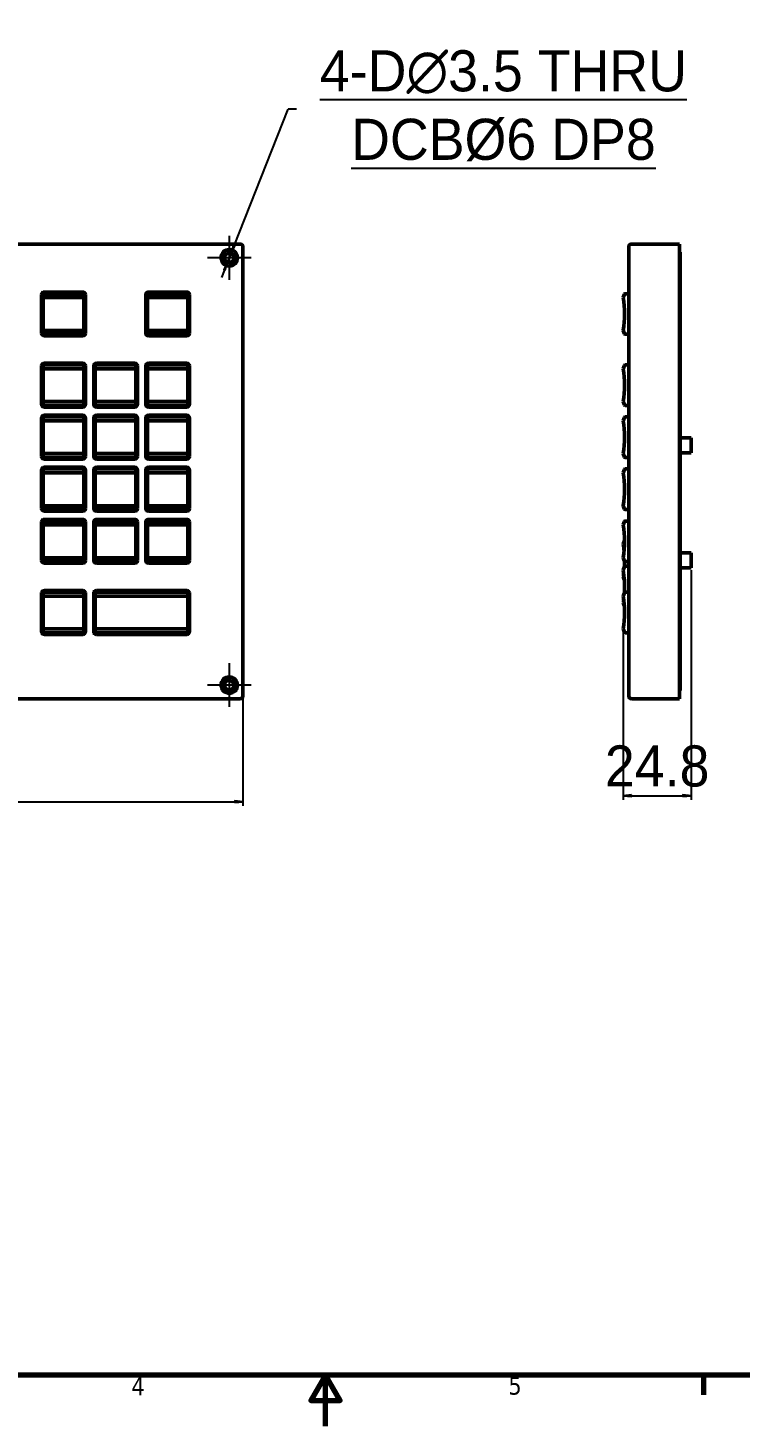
# Model space of a CAD drawing. Header units: millimetres. Extents: x 3103 to 5051, y 917 to 1856.
# Drawn here: x 3547 to 3807, y 1075 to 1585 of the extents above; entities that cross this region are included whole.
import ezdxf

# ---------------------------------------------------------------- set-up
doc = ezdxf.new("R2010")
doc.units = ezdxf.units.MM
doc.header["$LTSCALE"] = 1.8
for name, color, linetype, lineweight in [('경계(ISO)', 7, 'Continuous', 70), ('외형선(ISO)', 7, 'Continuous', 50), ('중심 표식(ISO)', 7, 'Continuous', 25), ('치수(ISO)', 7, 'Continuous', 25)]:
    doc.layers.add(name, color=color, linetype=linetype, lineweight=lineweight)
doc.styles.add('레이블 문자 (JIS)', font='')
doc.styles.add('주 텍스트 (ISO)', font='')
doc.styles.get('레이블 문자 (JIS)').set_extended_font_data('Gulim')
doc.styles.get('주 텍스트 (ISO)').set_extended_font_data('Tahoma')
doc.dimstyles.new('복사 대상기본값 (JIS)', dxfattribs={"dimscale": 1.5, "dimtxt": 3, "dimasz": 2, "dimexe": 1, "dimexo": 0.5, "dimgap": 0.8, "dimtad": 1, "dimdsep": 46, "dimtxsty": '레이블 문자 (JIS)', "dimblk": 'Filled-1', "dimcen": 0.09, "dimdle": 10, "dimclrd": 256, "dimclre": 256, "dimclrt": 256, "dimazin": 2, "dimtfac": 0.666667, "dimtmove": 0, "dimatfit": 3, "dimldrblk": 'OPEN', "dimfxl": 1, "dimtolj": 1, "dimtzin": 0, "dimlwd": -1, "dimlwe": -1, "dimarcsym": 0})

# ---------------------------------------------------------------- blocks, each defined once
blk = doc.blocks.new('Filled-1')
at = {"color": 0}
for p, q in [((0, 0), (-1, 0.1)), ((-1, 0.1), (-1, -0.1)), ((-1, 0), (0, 0)), ((-1, -0.1), (0, 0))]:
    blk.add_line(p, q, dxfattribs=at)
at = {"color": 0, "flags": 128}
blk.add_lwpolyline([(-1, -0.1), (0, 0), (-1, 0.1), (-1, -0.1)], dxfattribs=at)
at = {"color": 0}
blk.add_solid([(-1, -0.1), (0, 0), (-1, 0.1), (-1, -0.1)], dxfattribs=at)
blk = doc.blocks.new('*D733')
at = {"layer": 'Defpoints', "color": 0}
for p in [(3335.15, 1341.33), (3625.15, 1341.33), (3625.15, 1302.71)]:
    blk.add_point(p, dxfattribs=at)
at = {"layer": '치수(ISO)'}
for p, q in [((3335.15, 1340.58), (3335.15, 1301.21)), ((3625.15, 1340.58), (3625.15, 1301.21)), ((3338.15, 1302.71), (3622.15, 1302.71))]:
    blk.add_line(p, q, dxfattribs=at)
at = {"layer": '치수(ISO)', "linetype": 'ByBlock', "xscale": 3, "yscale": 3, "zscale": 3, "rotation": 180}
blk.add_blockref('Filled-1', (3335.15, 1302.71), dxfattribs=at)
at = {"layer": '치수(ISO)', "linetype": 'ByBlock', "xscale": 3, "yscale": 3, "zscale": 3}
blk.add_blockref('Filled-1', (3625.15, 1302.71), dxfattribs=at)
at = {"layer": '치수(ISO)', "insert": (3480.15, 1321.09), "char_height": 15, "attachment_point": 2, "style": '레이블 문자 (JIS)'}
blk.add_mtext('\\A1;290', dxfattribs=at)
blk = doc.blocks.new('_Open')
at = {"color": 0, "linetype": 'ByBlock', "lineweight": -2}
for p, q in [((-1, 0.17), (0, 0)), ((-1, -0.17), (0, 0)), ((0, 0), (-1, 0))]:
    blk.add_line(p, q, dxfattribs=at)
blk = doc.blocks.new('*D735')
at = {"layer": 'Defpoints', "color": 0}
for p in [(3788.8, 1388.08), (3764, 1365.83), (3788.8, 1304.9)]:
    blk.add_point(p, dxfattribs=at)
at = {"layer": '치수(ISO)'}
for p, q in [((3788.8, 1387.33), (3788.8, 1303.4)), ((3764, 1365.08), (3764, 1303.4)), ((3767, 1304.9), (3785.8, 1304.9))]:
    blk.add_line(p, q, dxfattribs=at)
at = {"layer": '치수(ISO)', "linetype": 'ByBlock', "xscale": 3, "yscale": 3, "zscale": 3, "rotation": 180}
blk.add_blockref('Filled-1', (3764, 1304.9), dxfattribs=at)
at = {"layer": '치수(ISO)', "linetype": 'ByBlock', "xscale": 3, "yscale": 3, "zscale": 3}
blk.add_blockref('Filled-1', (3788.8, 1304.9), dxfattribs=at)
at = {"layer": '치수(ISO)', "insert": (3776.4, 1323.3), "char_height": 15, "attachment_point": 2, "style": '레이블 문자 (JIS)'}
blk.add_mtext('\\A1;24.8', dxfattribs=at)
blk = doc.blocks.new('*D738')
at = {"layer": 'Defpoints', "color": 0}
for p in [(3620.8, 1502.95), (3619.51, 1499.7)]:
    blk.add_point(p, dxfattribs=at)
at = {"layer": '치수(ISO)'}
for p, q in [((3621.9, 1505.74), (3641.67, 1555.61)), ((3644.67, 1555.61), (3641.67, 1555.61)), ((3619.51, 1499.7), (3620.8, 1502.95)), ((3618.4, 1496.91), (3617.3, 1494.12))]:
    blk.add_line(p, q, dxfattribs=at)
at = {"layer": '치수(ISO)', "linetype": 'ByBlock', "xscale": 3, "yscale": 3, "zscale": 3}
for p, rotation in [((3620.8, 1502.95), 248.379756289649), ((3619.51, 1499.7), 68.37975628964905)]:
    blk.add_blockref('Filled-1', p, dxfattribs=dict(at, rotation=rotation))
at = {"layer": '치수(ISO)', "insert": (3720.26, 1577.09), "char_height": 15, "attachment_point": 2, "style": '레이블 문자 (JIS)'}
blk.add_mtext('\\A1;\\L\\fGulim|b0|i0;4-D∅3.5 THRU\\P\\fGulim|b0|i0;DCBØ6 DP8\\l', dxfattribs=at)
blk = doc.blocks.new('경계 Default Border')
at = {"layer": '경계(ISO)'}
blk.add_line((371.25, 10), (371.25, 6.1), dxfattribs=at)
at = {"layer": '경계(ISO)', "flags": 128}
for points in [[(10, 10), (10, 410), (584, 410), (584, 10), (10, 10)], [(297, 0), (297, 10), (294.11, 5), (299.89, 5), (297, 10)]]:
    blk.add_lwpolyline(points, dxfattribs=at)
at = {"layer": '경계(ISO)', "char_height": 3.5, "attachment_point": 7, "style": '주 텍스트 (ISO)'}
for s, insert in [('4', (258.85, 6.03)), ('5', (332.9, 6.1))]:
    blk.add_mtext(s, dxfattribs=dict(at, insert=insert))

msp = doc.modelspace()

# ---------------------------------------------------------------- linework, layer by layer
at = {"layer": '외형선(ISO)'}
for p, q in [((3624.154, 1506.328), (3336.154, 1506.328)), ((3784.501, 1506.328), (3767.001, 1506.328)), ((3784.501, 1506.328), (3784.501, 1505.328)), ((3625.154, 1341.328), (3625.154, 1505.328)), ((3766.001, 1505.328), (3766.001, 1341.328)), ((3784.501, 1341.328), (3784.501, 1505.328)), ((3784.501, 1503.328), (3784.801, 1503.328)), ((3784.801, 1503.328), (3784.801, 1496.204)), ((3784.801, 1496.204), (3784.501, 1496.204)), ((3784.801, 1496.204), (3784.801, 1490.069)), ((3551.654, 1473.828), (3551.654, 1487.828)), ((3552.054, 1473.478), (3552.054, 1488.178)), ((3552.054, 1487.599), (3552.254, 1487.799)), ((3552.254, 1487.978), (3552.254, 1486.805)), ((3552.254, 1486.805), (3552.254, 1474.851)), ((3552.304, 1488.428), (3567.004, 1488.428)), ((3566.804, 1488.228), (3552.504, 1488.228)), ((3552.504, 1486.828), (3566.804, 1486.828)), ((3552.654, 1488.828), (3566.654, 1488.828)), ((3552.683, 1488.228), (3552.883, 1488.428)), ((3566.426, 1488.428), (3566.626, 1488.228)), ((3567.054, 1486.805), (3567.054, 1487.978)), ((3567.054, 1487.799), (3567.254, 1487.599)), ((3567.054, 1474.851), (3567.054, 1486.805)), ((3567.254, 1488.178), (3567.254, 1473.478)), ((3567.654, 1487.828), (3567.654, 1473.828)), ((3589.654, 1473.828), (3589.654, 1487.828)), ((3590.054, 1473.478), (3590.054, 1488.178)), ((3590.054, 1487.599), (3590.254, 1487.799)), ((3590.254, 1487.978), (3590.254, 1486.805)), ((3590.254, 1486.805), (3590.254, 1474.851)), ((3590.304, 1488.428), (3605.004, 1488.428)), ((3604.804, 1488.228), (3590.504, 1488.228)), ((3590.504, 1486.828), (3604.804, 1486.828)), ((3590.654, 1488.828), (3604.654, 1488.828)), ((3590.683, 1488.228), (3590.883, 1488.428)), ((3604.426, 1488.428), (3604.626, 1488.228)), ((3605.054, 1486.805), (3605.054, 1487.978)), ((3605.054, 1487.799), (3605.254, 1487.599)), ((3605.054, 1474.851), (3605.054, 1486.805)), ((3605.254, 1488.178), (3605.254, 1473.478)), ((3605.654, 1487.828), (3605.654, 1473.828)), ((3764.441, 1488.062), (3764.001, 1486.828)), ((3766.001, 1488.228), (3764.677, 1488.228)), ((3784.801, 1490.069), (3784.501, 1490.069)), ((3784.801, 1490.069), (3784.801, 1482.586)), ((3784.501, 1482.586), (3784.801, 1482.586)), ((3784.801, 1482.586), (3784.801, 1364.069)), ((3552.254, 1473.856), (3552.054, 1474.056)), ((3552.254, 1474.851), (3552.254, 1473.678)), ((3567.004, 1473.228), (3552.304, 1473.228)), ((3566.804, 1474.828), (3552.504, 1474.828)), ((3552.504, 1473.428), (3566.804, 1473.428)), ((3566.654, 1472.828), (3552.654, 1472.828)), ((3552.883, 1473.228), (3552.683, 1473.428)), ((3566.626, 1473.428), (3566.426, 1473.228)), ((3567.054, 1473.678), (3567.054, 1474.851)), ((3567.254, 1474.056), (3567.054, 1473.856)), ((3590.254, 1473.856), (3590.054, 1474.056)), ((3590.254, 1474.851), (3590.254, 1473.678)), ((3605.004, 1473.228), (3590.304, 1473.228)), ((3604.804, 1474.828), (3590.504, 1474.828)), ((3590.504, 1473.428), (3604.804, 1473.428)), ((3604.654, 1472.828), (3590.654, 1472.828)), ((3590.883, 1473.228), (3590.683, 1473.428)), ((3604.626, 1473.428), (3604.426, 1473.228)), ((3605.054, 1473.678), (3605.054, 1474.851)), ((3605.254, 1474.056), (3605.054, 1473.856)), ((3764.001, 1474.828), (3764.441, 1473.594)), ((3764.677, 1473.428), (3766.001, 1473.428)), ((3551.654, 1447.828), (3551.654, 1461.828)), ((3552.054, 1447.478), (3552.054, 1462.178)), ((3552.054, 1461.599), (3552.254, 1461.799)), ((3552.254, 1461.978), (3552.254, 1460.805)), ((3552.254, 1460.805), (3552.254, 1448.851)), ((3552.304, 1462.428), (3567.004, 1462.428)), ((3566.804, 1462.228), (3552.504, 1462.228)), ((3552.504, 1460.828), (3566.804, 1460.828)), ((3552.654, 1462.828), (3566.654, 1462.828)), ((3552.683, 1462.228), (3552.883, 1462.428)), ((3566.426, 1462.428), (3566.626, 1462.228)), ((3567.054, 1460.805), (3567.054, 1461.978)), ((3567.054, 1461.799), (3567.254, 1461.599)), ((3567.054, 1448.851), (3567.054, 1460.805)), ((3567.254, 1462.178), (3567.254, 1447.478)), ((3567.654, 1461.828), (3567.654, 1447.828)), ((3570.654, 1447.828), (3570.654, 1461.828)), ((3571.054, 1447.478), (3571.054, 1462.178)), ((3571.054, 1461.599), (3571.254, 1461.799)), ((3571.254, 1461.978), (3571.254, 1460.805)), ((3571.254, 1460.805), (3571.254, 1448.851)), ((3571.304, 1462.428), (3586.004, 1462.428)), ((3585.804, 1462.228), (3571.504, 1462.228)), ((3571.504, 1460.828), (3585.804, 1460.828)), ((3571.654, 1462.828), (3585.654, 1462.828)), ((3571.683, 1462.228), (3571.883, 1462.428)), ((3585.426, 1462.428), (3585.626, 1462.228)), ((3586.054, 1460.805), (3586.054, 1461.978)), ((3586.054, 1461.799), (3586.254, 1461.599)), ((3586.054, 1448.851), (3586.054, 1460.805)), ((3586.254, 1462.178), (3586.254, 1447.478)), ((3586.654, 1461.828), (3586.654, 1447.828)), ((3589.654, 1447.828), (3589.654, 1461.828)), ((3590.054, 1447.478), (3590.054, 1462.178)), ((3590.054, 1461.599), (3590.254, 1461.799)), ((3590.254, 1461.978), (3590.254, 1460.805)), ((3590.254, 1460.805), (3590.254, 1448.851)), ((3590.304, 1462.428), (3605.004, 1462.428)), ((3604.804, 1462.228), (3590.504, 1462.228)), ((3590.504, 1460.828), (3604.804, 1460.828)), ((3590.654, 1462.828), (3604.654, 1462.828)), ((3590.683, 1462.228), (3590.883, 1462.428)), ((3604.426, 1462.428), (3604.626, 1462.228)), ((3605.054, 1460.805), (3605.054, 1461.978)), ((3605.054, 1461.799), (3605.254, 1461.599)), ((3605.054, 1448.851), (3605.054, 1460.805)), ((3605.254, 1462.178), (3605.254, 1447.478)), ((3605.654, 1461.828), (3605.654, 1447.828)), ((3764.441, 1462.062), (3764.001, 1460.828)), ((3766.001, 1462.228), (3764.677, 1462.228)), ((3552.254, 1447.856), (3552.054, 1448.056)), ((3552.254, 1448.851), (3552.254, 1447.678)), ((3567.004, 1447.228), (3552.304, 1447.228)), ((3566.804, 1448.828), (3552.504, 1448.828)), ((3552.504, 1447.428), (3566.804, 1447.428)), ((3566.654, 1446.828), (3552.654, 1446.828)), ((3552.883, 1447.228), (3552.683, 1447.428)), ((3566.626, 1447.428), (3566.426, 1447.228)), ((3567.054, 1447.678), (3567.054, 1448.851)), ((3567.254, 1448.056), (3567.054, 1447.856)), ((3571.254, 1447.856), (3571.054, 1448.056)), ((3571.254, 1448.851), (3571.254, 1447.678)), ((3586.004, 1447.228), (3571.304, 1447.228)), ((3585.804, 1448.828), (3571.504, 1448.828)), ((3571.504, 1447.428), (3585.804, 1447.428)), ((3585.654, 1446.828), (3571.654, 1446.828)), ((3571.883, 1447.228), (3571.683, 1447.428)), ((3585.626, 1447.428), (3585.426, 1447.228)), ((3586.054, 1447.678), (3586.054, 1448.851)), ((3586.254, 1448.056), (3586.054, 1447.856)), ((3590.254, 1447.856), (3590.054, 1448.056)), ((3590.254, 1448.851), (3590.254, 1447.678)), ((3605.004, 1447.228), (3590.304, 1447.228)), ((3604.804, 1448.828), (3590.504, 1448.828)), ((3590.504, 1447.428), (3604.804, 1447.428)), ((3604.654, 1446.828), (3590.654, 1446.828)), ((3590.883, 1447.228), (3590.683, 1447.428)), ((3604.626, 1447.428), (3604.426, 1447.228)), ((3605.054, 1447.678), (3605.054, 1448.851)), ((3605.254, 1448.056), (3605.054, 1447.856)), ((3764.001, 1448.828), (3764.441, 1447.594)), ((3764.677, 1447.428), (3766.001, 1447.428)), ((3551.654, 1428.828), (3551.654, 1442.828)), ((3552.054, 1428.478), (3552.054, 1443.178)), ((3552.054, 1442.599), (3552.254, 1442.799)), ((3552.254, 1442.978), (3552.254, 1441.805)), ((3552.254, 1441.805), (3552.254, 1429.851)), ((3552.304, 1443.428), (3567.004, 1443.428)), ((3566.804, 1443.228), (3552.504, 1443.228)), ((3552.504, 1441.828), (3566.804, 1441.828)), ((3552.654, 1443.828), (3566.654, 1443.828)), ((3552.683, 1443.228), (3552.883, 1443.428)), ((3566.426, 1443.428), (3566.626, 1443.228)), ((3567.054, 1441.805), (3567.054, 1442.978)), ((3567.054, 1442.799), (3567.254, 1442.599)), ((3567.054, 1429.851), (3567.054, 1441.805)), ((3567.254, 1443.178), (3567.254, 1428.478)), ((3567.654, 1442.828), (3567.654, 1428.828)), ((3570.654, 1428.828), (3570.654, 1442.828)), ((3571.054, 1428.478), (3571.054, 1443.178)), ((3571.054, 1442.599), (3571.254, 1442.799)), ((3571.254, 1442.978), (3571.254, 1441.805)), ((3571.254, 1441.805), (3571.254, 1429.851)), ((3571.304, 1443.428), (3586.004, 1443.428)), ((3585.804, 1443.228), (3571.504, 1443.228)), ((3571.504, 1441.828), (3585.804, 1441.828)), ((3571.654, 1443.828), (3585.654, 1443.828)), ((3571.683, 1443.228), (3571.883, 1443.428)), ((3585.426, 1443.428), (3585.626, 1443.228)), ((3586.054, 1441.805), (3586.054, 1442.978)), ((3586.054, 1442.799), (3586.254, 1442.599)), ((3586.054, 1429.851), (3586.054, 1441.805)), ((3586.254, 1443.178), (3586.254, 1428.478)), ((3586.654, 1442.828), (3586.654, 1428.828)), ((3589.654, 1428.828), (3589.654, 1442.828)), ((3590.054, 1428.478), (3590.054, 1443.178)), ((3590.054, 1442.599), (3590.254, 1442.799)), ((3590.254, 1442.978), (3590.254, 1441.805)), ((3590.254, 1441.805), (3590.254, 1429.851)), ((3590.304, 1443.428), (3605.004, 1443.428)), ((3604.804, 1443.228), (3590.504, 1443.228)), ((3590.504, 1441.828), (3604.804, 1441.828)), ((3590.654, 1443.828), (3604.654, 1443.828)), ((3590.683, 1443.228), (3590.883, 1443.428)), ((3604.426, 1443.428), (3604.626, 1443.228)), ((3605.054, 1441.805), (3605.054, 1442.978)), ((3605.054, 1442.799), (3605.254, 1442.599)), ((3605.054, 1429.851), (3605.054, 1441.805)), ((3605.254, 1443.178), (3605.254, 1428.478)), ((3605.654, 1442.828), (3605.654, 1428.828)), ((3764.441, 1443.062), (3764.001, 1441.828)), ((3766.001, 1443.228), (3764.677, 1443.228)), ((3784.801, 1435.578), (3788.801, 1435.578)), ((3788.801, 1435.578), (3788.801, 1430.078)), ((3552.254, 1429.851), (3552.254, 1428.678)), ((3566.804, 1429.828), (3552.504, 1429.828)), ((3567.054, 1428.678), (3567.054, 1429.851)), ((3571.254, 1429.851), (3571.254, 1428.678)), ((3585.804, 1429.828), (3571.504, 1429.828)), ((3586.054, 1428.678), (3586.054, 1429.851)), ((3590.254, 1429.851), (3590.254, 1428.678)), ((3604.804, 1429.828), (3590.504, 1429.828)), ((3605.054, 1428.678), (3605.054, 1429.851)), ((3764.001, 1429.828), (3764.441, 1428.594)), ((3784.801, 1430.078), (3788.801, 1430.078)), ((3552.254, 1428.856), (3552.054, 1429.056)), ((3552.054, 1409.478), (3552.054, 1424.178)), ((3567.004, 1428.228), (3552.304, 1428.228)), ((3552.304, 1424.428), (3567.004, 1424.428)), ((3552.504, 1428.428), (3566.804, 1428.428)), ((3566.804, 1424.228), (3552.504, 1424.228)), ((3566.654, 1427.828), (3552.654, 1427.828)), ((3552.654, 1424.828), (3566.654, 1424.828)), ((3552.883, 1428.228), (3552.683, 1428.428)), ((3552.683, 1424.228), (3552.883, 1424.428)), ((3566.626, 1428.428), (3566.426, 1428.228)), ((3566.426, 1424.428), (3566.626, 1424.228)), ((3567.254, 1429.056), (3567.054, 1428.856)), ((3567.254, 1424.178), (3567.254, 1409.478)), ((3571.254, 1428.856), (3571.054, 1429.056)), ((3571.054, 1409.478), (3571.054, 1424.178)), ((3586.004, 1428.228), (3571.304, 1428.228)), ((3571.304, 1424.428), (3586.004, 1424.428)), ((3571.504, 1428.428), (3585.804, 1428.428)), ((3585.804, 1424.228), (3571.504, 1424.228)), ((3585.654, 1427.828), (3571.654, 1427.828)), ((3571.654, 1424.828), (3585.654, 1424.828)), ((3571.883, 1428.228), (3571.683, 1428.428)), ((3571.683, 1424.228), (3571.883, 1424.428)), ((3585.626, 1428.428), (3585.426, 1428.228)), ((3585.426, 1424.428), (3585.626, 1424.228)), ((3586.254, 1429.056), (3586.054, 1428.856)), ((3586.254, 1424.178), (3586.254, 1409.478)), ((3590.254, 1428.856), (3590.054, 1429.056)), ((3590.054, 1409.478), (3590.054, 1424.178)), ((3605.004, 1428.228), (3590.304, 1428.228)), ((3590.304, 1424.428), (3605.004, 1424.428)), ((3590.504, 1428.428), (3604.804, 1428.428)), ((3604.804, 1424.228), (3590.504, 1424.228)), ((3604.654, 1427.828), (3590.654, 1427.828)), ((3590.654, 1424.828), (3604.654, 1424.828)), ((3590.883, 1428.228), (3590.683, 1428.428)), ((3590.683, 1424.228), (3590.883, 1424.428)), ((3604.626, 1428.428), (3604.426, 1428.228)), ((3604.426, 1424.428), (3604.626, 1424.228)), ((3605.254, 1429.056), (3605.054, 1428.856)), ((3605.254, 1424.178), (3605.254, 1409.478)), ((3764.677, 1428.428), (3766.001, 1428.428)), ((3766.001, 1424.228), (3764.677, 1424.228)), ((3551.654, 1409.828), (3551.654, 1423.828)), ((3552.054, 1423.599), (3552.254, 1423.799)), ((3552.254, 1423.978), (3552.254, 1422.805)), ((3552.254, 1422.805), (3552.254, 1410.851)), ((3552.504, 1422.828), (3566.804, 1422.828)), ((3567.054, 1422.805), (3567.054, 1423.978)), ((3567.054, 1423.799), (3567.254, 1423.599)), ((3567.054, 1410.851), (3567.054, 1422.805)), ((3567.654, 1423.828), (3567.654, 1409.828)), ((3570.654, 1409.828), (3570.654, 1423.828)), ((3571.054, 1423.599), (3571.254, 1423.799)), ((3571.254, 1423.978), (3571.254, 1422.805)), ((3571.254, 1422.805), (3571.254, 1410.851)), ((3571.504, 1422.828), (3585.804, 1422.828)), ((3586.054, 1422.805), (3586.054, 1423.978)), ((3586.054, 1423.799), (3586.254, 1423.599)), ((3586.054, 1410.851), (3586.054, 1422.805)), ((3586.654, 1423.828), (3586.654, 1409.828)), ((3589.654, 1409.828), (3589.654, 1423.828)), ((3590.054, 1423.599), (3590.254, 1423.799)), ((3590.254, 1423.978), (3590.254, 1422.805)), ((3590.254, 1422.805), (3590.254, 1410.851)), ((3590.504, 1422.828), (3604.804, 1422.828)), ((3605.054, 1422.805), (3605.054, 1423.978)), ((3605.054, 1423.799), (3605.254, 1423.599)), ((3605.054, 1410.851), (3605.054, 1422.805)), ((3605.654, 1423.828), (3605.654, 1409.828)), ((3764.441, 1424.062), (3764.001, 1422.828)), ((3552.254, 1409.856), (3552.054, 1410.056)), ((3552.254, 1410.851), (3552.254, 1409.678)), ((3567.004, 1409.228), (3552.304, 1409.228)), ((3566.804, 1410.828), (3552.504, 1410.828)), ((3552.504, 1409.428), (3566.804, 1409.428)), ((3566.654, 1408.828), (3552.654, 1408.828)), ((3552.883, 1409.228), (3552.683, 1409.428)), ((3566.626, 1409.428), (3566.426, 1409.228)), ((3567.054, 1409.678), (3567.054, 1410.851)), ((3567.254, 1410.056), (3567.054, 1409.856)), ((3571.254, 1409.856), (3571.054, 1410.056)), ((3571.254, 1410.851), (3571.254, 1409.678)), ((3586.004, 1409.228), (3571.304, 1409.228)), ((3585.804, 1410.828), (3571.504, 1410.828)), ((3571.504, 1409.428), (3585.804, 1409.428)), ((3585.654, 1408.828), (3571.654, 1408.828)), ((3571.883, 1409.228), (3571.683, 1409.428)), ((3585.626, 1409.428), (3585.426, 1409.228)), ((3586.054, 1409.678), (3586.054, 1410.851)), ((3586.254, 1410.056), (3586.054, 1409.856)), ((3590.254, 1409.856), (3590.054, 1410.056)), ((3590.254, 1410.851), (3590.254, 1409.678)), ((3605.004, 1409.228), (3590.304, 1409.228)), ((3604.804, 1410.828), (3590.504, 1410.828)), ((3590.504, 1409.428), (3604.804, 1409.428)), ((3604.654, 1408.828), (3590.654, 1408.828)), ((3590.883, 1409.228), (3590.683, 1409.428)), ((3604.626, 1409.428), (3604.426, 1409.228)), ((3605.054, 1409.678), (3605.054, 1410.851)), ((3605.254, 1410.056), (3605.054, 1409.856)), ((3764.001, 1410.828), (3764.441, 1409.594)), ((3764.677, 1409.428), (3766.001, 1409.428)), ((3551.654, 1390.828), (3551.654, 1404.828)), ((3552.054, 1390.478), (3552.054, 1405.178)), ((3552.054, 1404.599), (3552.254, 1404.799)), ((3552.254, 1404.978), (3552.254, 1403.805)), ((3552.254, 1403.805), (3552.254, 1391.851)), ((3552.304, 1405.428), (3567.004, 1405.428)), ((3566.804, 1405.228), (3552.504, 1405.228)), ((3552.504, 1403.828), (3566.804, 1403.828)), ((3552.654, 1405.828), (3566.654, 1405.828)), ((3552.683, 1405.228), (3552.883, 1405.428)), ((3566.426, 1405.428), (3566.626, 1405.228)), ((3567.054, 1403.805), (3567.054, 1404.978)), ((3567.054, 1404.799), (3567.254, 1404.599)), ((3567.054, 1391.851), (3567.054, 1403.805)), ((3567.254, 1405.178), (3567.254, 1390.478)), ((3567.654, 1404.828), (3567.654, 1390.828)), ((3570.654, 1390.828), (3570.654, 1404.828)), ((3571.054, 1390.478), (3571.054, 1405.178)), ((3571.054, 1404.599), (3571.254, 1404.799)), ((3571.254, 1404.978), (3571.254, 1403.805)), ((3571.254, 1403.805), (3571.254, 1391.851)), ((3571.304, 1405.428), (3586.004, 1405.428)), ((3585.804, 1405.228), (3571.504, 1405.228)), ((3571.504, 1403.828), (3585.804, 1403.828)), ((3571.654, 1405.828), (3585.654, 1405.828)), ((3571.683, 1405.228), (3571.883, 1405.428)), ((3585.426, 1405.428), (3585.626, 1405.228)), ((3586.054, 1403.805), (3586.054, 1404.978)), ((3586.054, 1404.799), (3586.254, 1404.599)), ((3586.054, 1391.851), (3586.054, 1403.805)), ((3586.254, 1405.178), (3586.254, 1390.478)), ((3586.654, 1404.828), (3586.654, 1390.828)), ((3589.654, 1390.828), (3589.654, 1404.828)), ((3590.054, 1390.478), (3590.054, 1405.178)), ((3590.054, 1404.599), (3590.254, 1404.799)), ((3590.254, 1404.978), (3590.254, 1403.805)), ((3590.254, 1403.805), (3590.254, 1391.851)), ((3590.304, 1405.428), (3605.004, 1405.428)), ((3604.804, 1405.228), (3590.504, 1405.228)), ((3590.504, 1403.828), (3604.804, 1403.828)), ((3590.654, 1405.828), (3604.654, 1405.828)), ((3590.683, 1405.228), (3590.883, 1405.428)), ((3604.426, 1405.428), (3604.626, 1405.228)), ((3605.054, 1403.805), (3605.054, 1404.978)), ((3605.054, 1404.799), (3605.254, 1404.599)), ((3605.054, 1391.851), (3605.054, 1403.805)), ((3605.254, 1405.178), (3605.254, 1390.478)), ((3605.654, 1404.828), (3605.654, 1390.828)), ((3764.441, 1405.062), (3764.001, 1403.828)), ((3766.001, 1405.228), (3764.677, 1405.228)), ((3764.441, 1398.062), (3764.001, 1396.828)), ((3784.801, 1393.578), (3788.801, 1393.578)), ((3788.801, 1393.578), (3788.801, 1388.078)), ((3552.254, 1390.856), (3552.054, 1391.056)), ((3552.254, 1391.851), (3552.254, 1390.678)), ((3567.004, 1390.228), (3552.304, 1390.228)), ((3566.804, 1391.828), (3552.504, 1391.828)), ((3552.504, 1390.428), (3566.804, 1390.428)), ((3566.654, 1389.828), (3552.654, 1389.828)), ((3552.883, 1390.228), (3552.683, 1390.428)), ((3566.626, 1390.428), (3566.426, 1390.228)), ((3567.054, 1390.678), (3567.054, 1391.851)), ((3567.254, 1391.056), (3567.054, 1390.856)), ((3571.254, 1390.856), (3571.054, 1391.056)), ((3571.254, 1391.851), (3571.254, 1390.678)), ((3586.004, 1390.228), (3571.304, 1390.228)), ((3585.804, 1391.828), (3571.504, 1391.828)), ((3571.504, 1390.428), (3585.804, 1390.428)), ((3585.654, 1389.828), (3571.654, 1389.828)), ((3571.883, 1390.228), (3571.683, 1390.428)), ((3585.626, 1390.428), (3585.426, 1390.228)), ((3586.054, 1390.678), (3586.054, 1391.851)), ((3586.254, 1391.056), (3586.054, 1390.856)), ((3590.254, 1390.856), (3590.054, 1391.056)), ((3590.254, 1391.851), (3590.254, 1390.678)), ((3605.004, 1390.228), (3590.304, 1390.228)), ((3604.804, 1391.828), (3590.504, 1391.828)), ((3590.504, 1390.428), (3604.804, 1390.428)), ((3604.654, 1389.828), (3590.654, 1389.828)), ((3590.883, 1390.228), (3590.683, 1390.428)), ((3604.626, 1390.428), (3604.426, 1390.228)), ((3605.054, 1390.678), (3605.054, 1391.851)), ((3605.254, 1391.056), (3605.054, 1390.856)), ((3764.001, 1391.828), (3764.441, 1390.594)), ((3764.441, 1388.562), (3764.001, 1387.328)), ((3764.677, 1390.428), (3766.001, 1390.428)), ((3766.001, 1388.728), (3764.677, 1388.728)), ((3764.001, 1384.828), (3764.427, 1383.633)), ((3784.801, 1388.078), (3788.801, 1388.078)), ((3551.654, 1364.828), (3551.654, 1378.828)), ((3552.054, 1364.478), (3552.054, 1379.178)), ((3552.054, 1378.599), (3552.254, 1378.799)), ((3552.254, 1378.978), (3552.254, 1377.805)), ((3552.304, 1379.428), (3567.004, 1379.428)), ((3566.804, 1379.228), (3552.504, 1379.228)), ((3552.654, 1379.828), (3566.654, 1379.828)), ((3552.683, 1379.228), (3552.883, 1379.428)), ((3566.426, 1379.428), (3566.626, 1379.228)), ((3567.054, 1377.805), (3567.054, 1378.978)), ((3567.054, 1378.799), (3567.254, 1378.599)), ((3567.254, 1379.178), (3567.254, 1364.478)), ((3567.654, 1378.828), (3567.654, 1364.828)), ((3570.654, 1364.828), (3570.654, 1378.828)), ((3571.054, 1364.478), (3571.054, 1379.178)), ((3571.054, 1378.599), (3571.254, 1378.799)), ((3571.254, 1378.978), (3571.254, 1377.805)), ((3571.304, 1379.428), (3605.004, 1379.428)), ((3604.804, 1379.228), (3571.504, 1379.228)), ((3571.654, 1379.828), (3604.654, 1379.828)), ((3571.683, 1379.228), (3571.883, 1379.428)), ((3604.426, 1379.428), (3604.626, 1379.228)), ((3605.054, 1377.805), (3605.054, 1378.978)), ((3605.054, 1378.799), (3605.254, 1378.599)), ((3605.254, 1379.178), (3605.254, 1364.478)), ((3605.654, 1378.828), (3605.654, 1364.828)), ((3764.441, 1379.062), (3764.001, 1377.828)), ((3766.001, 1379.228), (3764.677, 1379.228)), ((3552.254, 1377.805), (3552.254, 1365.851)), ((3552.504, 1377.828), (3566.804, 1377.828)), ((3567.054, 1365.851), (3567.054, 1377.805)), ((3571.254, 1377.805), (3571.254, 1365.851)), ((3571.504, 1377.828), (3604.804, 1377.828)), ((3605.054, 1365.851), (3605.054, 1377.805)), ((3764.001, 1375.328), (3764.427, 1374.133)), ((3552.254, 1364.856), (3552.054, 1365.056)), ((3552.254, 1365.851), (3552.254, 1364.678)), ((3567.004, 1364.228), (3552.304, 1364.228)), ((3566.804, 1365.828), (3552.504, 1365.828)), ((3552.504, 1364.428), (3566.804, 1364.428)), ((3566.654, 1363.828), (3552.654, 1363.828)), ((3552.883, 1364.228), (3552.683, 1364.428)), ((3566.626, 1364.428), (3566.426, 1364.228)), ((3567.054, 1364.678), (3567.054, 1365.851)), ((3567.254, 1365.056), (3567.054, 1364.856)), ((3571.254, 1364.856), (3571.054, 1365.056)), ((3571.254, 1365.851), (3571.254, 1364.678)), ((3605.004, 1364.228), (3571.304, 1364.228)), ((3604.804, 1365.828), (3571.504, 1365.828)), ((3571.504, 1364.428), (3604.804, 1364.428)), ((3604.654, 1363.828), (3571.654, 1363.828)), ((3571.883, 1364.228), (3571.683, 1364.428)), ((3604.626, 1364.428), (3604.426, 1364.228)), ((3605.054, 1364.678), (3605.054, 1365.851)), ((3605.254, 1365.056), (3605.054, 1364.856)), ((3764.001, 1365.828), (3764.441, 1364.594)), ((3764.677, 1364.428), (3766.001, 1364.428)), ((3784.801, 1364.069), (3784.501, 1364.069)), ((3784.801, 1364.069), (3784.801, 1356.586)), ((3784.501, 1356.586), (3784.801, 1356.586)), ((3784.801, 1356.586), (3784.801, 1350.451)), ((3784.501, 1350.451), (3784.801, 1350.451)), ((3784.801, 1350.451), (3784.801, 1343.328)), ((3784.801, 1343.328), (3784.501, 1343.328)), ((3336.154, 1340.328), (3624.154, 1340.328)), ((3767.001, 1340.328), (3784.501, 1340.328)), ((3784.501, 1341.328), (3784.501, 1340.328))]:
    msp.add_line(p, q, dxfattribs=at)
for centre, radius in [((3620.154, 1501.328), 3), ((3620.154, 1501.328), 1.75), ((3620.154, 1345.328), 3), ((3620.154, 1345.328), 1.75)]:
    msp.add_circle(centre, radius, dxfattribs=at)
for centre, radius, start, end in [((3624.154, 1505.328), 1, 0, 90), ((3767.001, 1505.328), 1, 90, 180), ((3552.654, 1487.828), 1, 90, 180), ((3552.304, 1488.178), 0.25, 90, 180), ((3552.504, 1487.978), 0.25, 90, 180), ((3566.654, 1487.828), 1, 0, 90), ((3566.804, 1487.978), 0.25, 0, 90), ((3567.004, 1488.178), 0.25, 0, 90), ((3590.654, 1487.828), 1, 90, 180), ((3590.304, 1488.178), 0.25, 90, 180), ((3590.504, 1487.978), 0.25, 90, 180), ((3604.654, 1487.828), 1, 0, 90), ((3604.804, 1487.978), 0.25, 0, 90), ((3605.004, 1488.178), 0.25, 0, 90), ((3728.251, 1480.828), 36.25, 350.47272, 9.52728), ((3764.677, 1487.978), 0.25, 90, 160.34618), ((3552.654, 1473.828), 1, 180, 270), ((3552.304, 1473.478), 0.25, 180, 270), ((3552.504, 1473.678), 0.25, 180, 270), ((3566.654, 1473.828), 1, 270, 0), ((3566.804, 1473.678), 0.25, 270, 0), ((3567.004, 1473.478), 0.25, 270, 0), ((3590.654, 1473.828), 1, 180, 270), ((3590.304, 1473.478), 0.25, 180, 270), ((3590.504, 1473.678), 0.25, 180, 270), ((3604.654, 1473.828), 1, 270, 0), ((3604.804, 1473.678), 0.25, 270, 0), ((3605.004, 1473.478), 0.25, 270, 0), ((3764.677, 1473.678), 0.25, 199.65382, 270), ((3552.654, 1461.828), 1, 90, 180), ((3552.304, 1462.178), 0.25, 90, 180), ((3552.504, 1461.978), 0.25, 90, 180), ((3566.654, 1461.828), 1, 0, 90), ((3566.804, 1461.978), 0.25, 0, 90), ((3567.004, 1462.178), 0.25, 0, 90), ((3571.654, 1461.828), 1, 90, 180), ((3571.304, 1462.178), 0.25, 90, 180), ((3571.504, 1461.978), 0.25, 90, 180), ((3585.654, 1461.828), 1, 0, 90), ((3585.804, 1461.978), 0.25, 0, 90), ((3586.004, 1462.178), 0.25, 0, 90), ((3590.654, 1461.828), 1, 90, 180), ((3590.304, 1462.178), 0.25, 90, 180), ((3590.504, 1461.978), 0.25, 90, 180), ((3604.654, 1461.828), 1, 0, 90), ((3604.804, 1461.978), 0.25, 0, 90), ((3605.004, 1462.178), 0.25, 0, 90), ((3728.251, 1454.828), 36.25, 350.47272, 9.52728), ((3764.677, 1461.978), 0.25, 90, 160.34618), ((3552.654, 1447.828), 1, 180, 270), ((3552.304, 1447.478), 0.25, 180, 270), ((3552.504, 1447.678), 0.25, 180, 270), ((3566.654, 1447.828), 1, 270, 0), ((3566.804, 1447.678), 0.25, 270, 0), ((3567.004, 1447.478), 0.25, 270, 0), ((3571.654, 1447.828), 1, 180, 270), ((3571.304, 1447.478), 0.25, 180, 270), ((3571.504, 1447.678), 0.25, 180, 270), ((3585.654, 1447.828), 1, 270, 0), ((3585.804, 1447.678), 0.25, 270, 0), ((3586.004, 1447.478), 0.25, 270, 0), ((3590.654, 1447.828), 1, 180, 270), ((3590.304, 1447.478), 0.25, 180, 270), ((3590.504, 1447.678), 0.25, 180, 270), ((3604.654, 1447.828), 1, 270, 0), ((3604.804, 1447.678), 0.25, 270, 0), ((3605.004, 1447.478), 0.25, 270, 0), ((3764.677, 1447.678), 0.25, 199.65382, 270), ((3552.654, 1442.828), 1, 90, 180), ((3552.304, 1443.178), 0.25, 90, 180), ((3552.504, 1442.978), 0.25, 90, 180), ((3566.654, 1442.828), 1, 0, 90), ((3566.804, 1442.978), 0.25, 0, 90), ((3567.004, 1443.178), 0.25, 0, 90), ((3571.654, 1442.828), 1, 90, 180), ((3571.304, 1443.178), 0.25, 90, 180), ((3571.504, 1442.978), 0.25, 90, 180), ((3585.654, 1442.828), 1, 0, 90), ((3585.804, 1442.978), 0.25, 0, 90), ((3586.004, 1443.178), 0.25, 0, 90), ((3590.654, 1442.828), 1, 90, 180), ((3590.304, 1443.178), 0.25, 90, 180), ((3590.504, 1442.978), 0.25, 90, 180), ((3604.654, 1442.828), 1, 0, 90), ((3604.804, 1442.978), 0.25, 0, 90), ((3605.004, 1443.178), 0.25, 0, 90), ((3728.251, 1435.828), 36.25, 350.47272, 9.52728), ((3764.677, 1442.978), 0.25, 90, 160.34618), ((3552.654, 1428.828), 1, 180, 270), ((3552.654, 1423.828), 1, 90, 180), ((3552.304, 1428.478), 0.25, 180, 270), ((3552.304, 1424.178), 0.25, 90, 180), ((3552.504, 1428.678), 0.25, 180, 270), ((3552.504, 1423.978), 0.25, 90, 180), ((3566.654, 1428.828), 1, 270, 0), ((3566.654, 1423.828), 1, 0, 90), ((3566.804, 1428.678), 0.25, 270, 0), ((3566.804, 1423.978), 0.25, 0, 90), ((3567.004, 1428.478), 0.25, 270, 0), ((3567.004, 1424.178), 0.25, 0, 90), ((3571.654, 1428.828), 1, 180, 270), ((3571.654, 1423.828), 1, 90, 180), ((3571.304, 1428.478), 0.25, 180, 270), ((3571.304, 1424.178), 0.25, 90, 180), ((3571.504, 1428.678), 0.25, 180, 270), ((3571.504, 1423.978), 0.25, 90, 180), ((3585.654, 1428.828), 1, 270, 0), ((3585.654, 1423.828), 1, 0, 90), ((3585.804, 1428.678), 0.25, 270, 0), ((3585.804, 1423.978), 0.25, 0, 90), ((3586.004, 1428.478), 0.25, 270, 0), ((3586.004, 1424.178), 0.25, 0, 90), ((3590.654, 1428.828), 1, 180, 270), ((3590.654, 1423.828), 1, 90, 180), ((3590.304, 1428.478), 0.25, 180, 270), ((3590.304, 1424.178), 0.25, 90, 180), ((3590.504, 1428.678), 0.25, 180, 270), ((3590.504, 1423.978), 0.25, 90, 180), ((3604.654, 1428.828), 1, 270, 0), ((3604.654, 1423.828), 1, 0, 90), ((3604.804, 1428.678), 0.25, 270, 0), ((3604.804, 1423.978), 0.25, 0, 90), ((3605.004, 1428.478), 0.25, 270, 0), ((3605.004, 1424.178), 0.25, 0, 90), ((3764.677, 1428.678), 0.25, 199.65382, 270), ((3764.677, 1423.978), 0.25, 90, 160.34618), ((3728.251, 1416.828), 36.25, 350.47272, 9.52728), ((3552.654, 1409.828), 1, 180, 270), ((3552.304, 1409.478), 0.25, 180, 270), ((3552.504, 1409.678), 0.25, 180, 270), ((3566.654, 1409.828), 1, 270, 0), ((3566.804, 1409.678), 0.25, 270, 0), ((3567.004, 1409.478), 0.25, 270, 0), ((3571.654, 1409.828), 1, 180, 270), ((3571.304, 1409.478), 0.25, 180, 270), ((3571.504, 1409.678), 0.25, 180, 270), ((3585.654, 1409.828), 1, 270, 0), ((3585.804, 1409.678), 0.25, 270, 0), ((3586.004, 1409.478), 0.25, 270, 0), ((3590.654, 1409.828), 1, 180, 270), ((3590.304, 1409.478), 0.25, 180, 270), ((3590.504, 1409.678), 0.25, 180, 270), ((3604.654, 1409.828), 1, 270, 0), ((3604.804, 1409.678), 0.25, 270, 0), ((3605.004, 1409.478), 0.25, 270, 0), ((3764.677, 1409.678), 0.25, 199.65382, 270), ((3552.654, 1404.828), 1, 90, 180), ((3552.304, 1405.178), 0.25, 90, 180), ((3552.504, 1404.978), 0.25, 90, 180), ((3566.654, 1404.828), 1, 0, 90), ((3566.804, 1404.978), 0.25, 0, 90), ((3567.004, 1405.178), 0.25, 0, 90), ((3571.654, 1404.828), 1, 90, 180), ((3571.304, 1405.178), 0.25, 90, 180), ((3571.504, 1404.978), 0.25, 90, 180), ((3585.654, 1404.828), 1, 0, 90), ((3585.804, 1404.978), 0.25, 0, 90), ((3586.004, 1405.178), 0.25, 0, 90), ((3590.654, 1404.828), 1, 90, 180), ((3590.304, 1405.178), 0.25, 90, 180), ((3590.504, 1404.978), 0.25, 90, 180), ((3604.654, 1404.828), 1, 0, 90), ((3604.804, 1404.978), 0.25, 0, 90), ((3605.004, 1405.178), 0.25, 0, 90), ((3728.251, 1397.828), 36.25, 350.47272, 9.52728), ((3764.677, 1404.978), 0.25, 90, 160.34618), ((3728.251, 1390.828), 36.25, 5.54064, 9.52728), ((3764.677, 1397.978), 0.25, 135.28207, 160.34618), ((3552.654, 1390.828), 1, 180, 270), ((3552.304, 1390.478), 0.25, 180, 270), ((3552.504, 1390.678), 0.25, 180, 270), ((3566.654, 1390.828), 1, 270, 0), ((3566.804, 1390.678), 0.25, 270, 0), ((3567.004, 1390.478), 0.25, 270, 0), ((3571.654, 1390.828), 1, 180, 270), ((3571.304, 1390.478), 0.25, 180, 270), ((3571.504, 1390.678), 0.25, 180, 270), ((3585.654, 1390.828), 1, 270, 0), ((3585.804, 1390.678), 0.25, 270, 0), ((3586.004, 1390.478), 0.25, 270, 0), ((3590.654, 1390.828), 1, 180, 270), ((3590.304, 1390.478), 0.25, 180, 270), ((3590.504, 1390.678), 0.25, 180, 270), ((3604.654, 1390.828), 1, 270, 0), ((3604.804, 1390.678), 0.25, 270, 0), ((3605.004, 1390.478), 0.25, 270, 0), ((3728.251, 1390.828), 36.25, 356.35355, 359.48488), ((3764.677, 1390.678), 0.25, 199.65382, 270), ((3764.677, 1388.478), 0.25, 90, 160.34618), ((3728.251, 1381.328), 36.25, 356.35355, 9.52728), ((3728.251, 1390.828), 36.25, 350.47272, 352.47062), ((3552.654, 1378.828), 1, 90, 180), ((3552.304, 1379.178), 0.25, 90, 180), ((3552.504, 1378.978), 0.25, 90, 180), ((3566.654, 1378.828), 1, 0, 90), ((3566.804, 1378.978), 0.25, 0, 90), ((3567.004, 1379.178), 0.25, 0, 90), ((3571.654, 1378.828), 1, 90, 180), ((3571.304, 1379.178), 0.25, 90, 180), ((3571.504, 1378.978), 0.25, 90, 180), ((3604.654, 1378.828), 1, 0, 90), ((3604.804, 1378.978), 0.25, 0, 90), ((3605.004, 1379.178), 0.25, 0, 90), ((3764.677, 1378.978), 0.25, 90, 160.34618), ((3728.251, 1371.828), 36.25, 350.47272, 9.52728), ((3728.251, 1381.328), 36.25, 350.47272, 352.47062), ((3552.654, 1364.828), 1, 180, 270), ((3552.304, 1364.478), 0.25, 180, 270), ((3552.504, 1364.678), 0.25, 180, 270), ((3566.654, 1364.828), 1, 270, 0), ((3566.804, 1364.678), 0.25, 270, 0), ((3567.004, 1364.478), 0.25, 270, 0), ((3571.654, 1364.828), 1, 180, 270), ((3571.304, 1364.478), 0.25, 180, 270), ((3571.504, 1364.678), 0.25, 180, 270), ((3604.654, 1364.828), 1, 270, 0), ((3604.804, 1364.678), 0.25, 270, 0), ((3605.004, 1364.478), 0.25, 270, 0), ((3764.677, 1364.678), 0.25, 199.65382, 270), ((3624.154, 1341.328), 1, 270, 0), ((3767.001, 1341.328), 1, 180, 270)]:
    msp.add_arc(centre, radius, start, end, dxfattribs=at)
for centre, major_axis, ratio, start_param, end_param in [((3552.504, 1486.805), (-0.25, 0), 0.0918796, 4.7121803, 6.2831998), ((3566.804, 1486.805), (-0.25, 0), 0.0918796, 3.1415781, 4.7125977), ((3590.504, 1486.805), (-0.25, 0), 0.0918796, 4.7121803, 6.2831998), ((3604.804, 1486.805), (-0.25, 0), 0.0918796, 3.1415781, 4.7125977), ((3764.258, 1486.805), (-0.257, 0.023), 0.000225, 4.7121784, 6.2831979), ((3552.504, 1474.851), (-0.25, 0), 0.0918798, 6.2831706, 7.8541913), ((3566.804, 1474.851), (-0.25, 0), 0.0918796, 1.5705876, 3.1416072), ((3590.504, 1474.851), (-0.25, 0), 0.0918798, 6.2831706, 7.8541913), ((3604.804, 1474.851), (-0.25, 0), 0.0918796, 1.5705876, 3.1416072), ((3764.258, 1474.851), (-0.257, -0.023), 0.000225, 6.2831727, 7.8541923), ((3552.504, 1460.805), (-0.25, 0), 0.0918796, 4.7121803, 6.2831998), ((3566.804, 1460.805), (-0.25, 0), 0.0918796, 3.1415781, 4.7125977), ((3571.504, 1460.805), (-0.25, 0), 0.0918796, 4.7121803, 6.2831998), ((3585.804, 1460.805), (-0.25, 0), 0.0918796, 3.1415781, 4.7125977), ((3590.504, 1460.805), (-0.25, 0), 0.0918796, 4.7121803, 6.2831998), ((3604.804, 1460.805), (-0.25, 0), 0.0918796, 3.1415781, 4.7125977), ((3764.258, 1460.805), (-0.257, 0.023), 0.000225, 4.7121784, 6.2831979), ((3552.504, 1448.851), (-0.25, 0), 0.0918798, 6.2831706, 7.8541913), ((3566.804, 1448.851), (-0.25, 0), 0.0918796, 1.5705876, 3.1416072), ((3571.504, 1448.851), (-0.25, 0), 0.0918798, 6.2831706, 7.8541913), ((3585.804, 1448.851), (-0.25, 0), 0.0918796, 1.5705876, 3.1416072), ((3590.504, 1448.851), (-0.25, 0), 0.0918798, 6.2831706, 7.8541913), ((3604.804, 1448.851), (-0.25, 0), 0.0918796, 1.5705876, 3.1416072), ((3764.258, 1448.851), (-0.257, -0.023), 0.000225, 6.2831727, 7.8541923), ((3552.504, 1441.805), (-0.25, 0), 0.0918796, 4.7121803, 6.2831998), ((3566.804, 1441.805), (-0.25, 0), 0.0918796, 3.1415781, 4.7125977), ((3571.504, 1441.805), (-0.25, 0), 0.0918796, 4.7121803, 6.2831998), ((3585.804, 1441.805), (-0.25, 0), 0.0918796, 3.1415781, 4.7125977), ((3590.504, 1441.805), (-0.25, 0), 0.0918796, 4.7121803, 6.2831998), ((3604.804, 1441.805), (-0.25, 0), 0.0918796, 3.1415781, 4.7125977), ((3764.258, 1441.805), (-0.257, 0.023), 0.000225, 4.7121784, 6.2831979), ((3552.504, 1429.851), (-0.25, 0), 0.0918798, 6.2831706, 7.8541913), ((3566.804, 1429.851), (-0.25, 0), 0.0918796, 1.5705876, 3.1416072), ((3571.504, 1429.851), (-0.25, 0), 0.0918798, 6.2831706, 7.8541913), ((3585.804, 1429.851), (-0.25, 0), 0.0918796, 1.5705876, 3.1416072), ((3590.504, 1429.851), (-0.25, 0), 0.0918798, 6.2831706, 7.8541913), ((3604.804, 1429.851), (-0.25, 0), 0.0918796, 1.5705876, 3.1416072), ((3764.258, 1429.851), (-0.257, -0.023), 0.000225, 6.2831727, 7.8541923), ((3552.504, 1422.805), (-0.25, 0), 0.0918796, 4.7121803, 6.2831998), ((3566.804, 1422.805), (-0.25, 0), 0.0918796, 3.1415781, 4.7125977), ((3571.504, 1422.805), (-0.25, 0), 0.0918796, 4.7121803, 6.2831998), ((3585.804, 1422.805), (-0.25, 0), 0.0918796, 3.1415781, 4.7125977), ((3590.504, 1422.805), (-0.25, 0), 0.0918796, 4.7121803, 6.2831998), ((3604.804, 1422.805), (-0.25, 0), 0.0918796, 3.1415781, 4.7125977), ((3764.258, 1422.805), (-0.257, 0.023), 0.000225, 4.7121784, 6.2831979), ((3552.504, 1410.851), (-0.25, 0), 0.0918798, 6.2831706, 7.8541913), ((3566.804, 1410.851), (-0.25, 0), 0.0918796, 1.5705876, 3.1416072), ((3571.504, 1410.851), (-0.25, 0), 0.0918798, 6.2831706, 7.8541913), ((3585.804, 1410.851), (-0.25, 0), 0.0918796, 1.5705876, 3.1416072), ((3590.504, 1410.851), (-0.25, 0), 0.0918798, 6.2831706, 7.8541913), ((3604.804, 1410.851), (-0.25, 0), 0.0918796, 1.5705876, 3.1416072), ((3764.258, 1410.851), (-0.257, -0.023), 0.000225, 6.2831727, 7.8541923), ((3552.504, 1403.805), (0.25, 0), 0.0918796, 1.5705876, 3.1416072), ((3566.804, 1403.805), (0.25, 0), 0.0918798, 6.2831706, 7.8541913), ((3571.504, 1403.805), (0.25, 0), 0.0918796, 1.5705876, 3.1416072), ((3585.804, 1403.805), (0.25, 0), 0.0918798, 6.2831706, 7.8541913), ((3590.504, 1403.805), (0.25, 0), 0.0918796, 1.5705876, 3.1416072), ((3604.804, 1403.805), (0.25, 0), 0.0918798, 6.2831706, 7.8541913), ((3764.258, 1403.805), (0.257, -0.023), 0.0002252, 1.5705847, 3.1416054), ((3764.258, 1396.805), (-0.257, 0.023), 0.000225, 4.7121784, 6.2831979), ((3552.504, 1391.851), (0.25, 0), 0.0918796, 3.1415781, 4.7125977), ((3566.804, 1391.851), (0.25, 0), 0.0918796, 4.7121803, 6.2831998), ((3571.504, 1391.851), (0.25, 0), 0.0918796, 3.1415781, 4.7125977), ((3585.804, 1391.851), (0.25, 0), 0.0918796, 4.7121803, 6.2831998), ((3590.504, 1391.851), (0.25, 0), 0.0918796, 3.1415781, 4.7125977), ((3604.804, 1391.851), (0.25, 0), 0.0918796, 4.7121803, 6.2831998), ((3764.258, 1391.851), (0.257, 0.023), 0.000225, 3.14158, 4.7125996), ((3764.258, 1387.305), (-0.257, 0.023), 0.000225, 4.7121784, 6.2831979), ((3764.258, 1384.851), (-0.257, -0.023), 0.000225, 6.2831727, 7.8541923), ((3552.504, 1377.805), (-0.25, 0), 0.0918796, 4.7121803, 6.2831998), ((3566.804, 1377.805), (-0.25, 0), 0.0918796, 3.1415781, 4.7125977), ((3571.504, 1377.805), (-0.25, 0), 0.0918796, 4.7121803, 6.2831998), ((3604.804, 1377.805), (-0.25, 0), 0.0918796, 3.1415781, 4.7125977), ((3764.258, 1377.805), (-0.257, 0.023), 0.000225, 4.7121784, 6.2831979), ((3764.258, 1375.351), (-0.257, -0.023), 0.000225, 6.2831727, 7.8541923), ((3552.504, 1365.851), (-0.25, 0), 0.0918798, 6.2831706, 7.8541913), ((3566.804, 1365.851), (-0.25, 0), 0.0918796, 1.5705876, 3.1416072), ((3571.504, 1365.851), (-0.25, 0), 0.0918798, 6.2831706, 7.8541913), ((3604.804, 1365.851), (-0.25, 0), 0.0918796, 1.5705876, 3.1416072), ((3764.258, 1365.851), (-0.257, -0.023), 0.000225, 6.2831727, 7.8541923)]:
    msp.add_ellipse(centre, major_axis=major_axis, ratio=ratio, start_param=start_param, end_param=end_param, dxfattribs=at)
at = {"layer": '중심 표식(ISO)'}
for p, q in [((3620.154, 1509.328), (3620.154, 1493.328)), ((3628.154, 1501.328), (3612.154, 1501.328)), ((3620.154, 1353.328), (3620.154, 1337.328)), ((3628.154, 1345.328), (3612.154, 1345.328))]:
    msp.add_line(p, q, dxfattribs=at)

# ---------------------------------------------------------------- block references
at = {"xscale": 1.85895, "yscale": 1.85895, "zscale": 1.85895}
msp.add_blockref('경계 Default Border', (3103.202, 1074.809), dxfattribs=at)

# ---------------------------------------------------------------- dimensions: what is measured, and where the dimension line sits
at = {"layer": '치수(ISO)'}
dim = msp.add_diameter_dim_2p(p1=(3619.51, 1499.701), p2=(3620.799, 1502.954), text='\\L\\fGulim|b0|i0;4-D<> THRU\\P\\fGulim|b0|i0;DCBØ6 DP8\\l', dimstyle='복사 대상기본값 (JIS)', override={"dimtxt": 10, "dimtad": 0, "dimtih": 1, "dimtoh": 1, "dimlfac": 1, "dimtxsty": '레이블 문자 (JIS)', "dimatfit": 2, "dimldrblk": 'Open'}, dxfattribs=at)
dim.commit()
dim.dimension.update_dxf_attribs({"geometry": '*D738', "text_midpoint": (3720.264, 1555.611), "dimtype": 163})
dim = msp.add_linear_dim(base=(3788.801, 1304.904), p1=(3764.001, 1365.828), p2=(3788.801, 1388.078), dimstyle='복사 대상기본값 (JIS)', override={"dimtxt": 10, "dimgap": 2, "dimtxsty": '레이블 문자 (JIS)', "dimtofl": 0, "dimatfit": 1, "dimldrblk": 'Open'}, dxfattribs=at)
dim.commit()
dim.dimension.update_dxf_attribs({"geometry": '*D735', "text_midpoint": (3776.401, 1304.904), "dimtype": 160})
dim = msp.add_linear_dim(base=(3625.154, 1302.71), p1=(3335.154, 1341.328), p2=(3625.154, 1341.328), angle=180, dimstyle='복사 대상기본값 (JIS)', override={"dimtxt": 10, "dimgap": 2, "dimtxsty": '레이블 문자 (JIS)', "dimtofl": 0, "dimatfit": 1, "dimldrblk": 'Open'}, dxfattribs=at)
dim.commit()
dim.dimension.update_dxf_attribs({"geometry": '*D733', "text_midpoint": (3480.154, 1302.71), "dimtype": 160})

doc.saveas('drawing.dxf')
